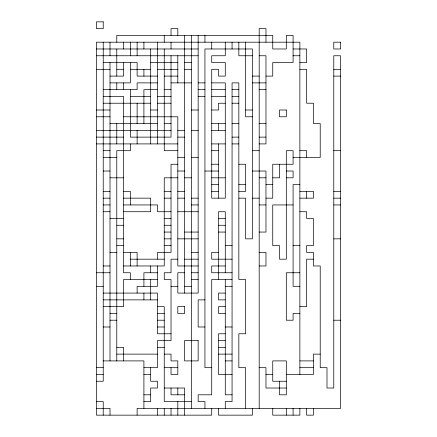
<?xml version="1.0" encoding="UTF-8"?>
<svg xmlns="http://www.w3.org/2000/svg" width="437" height="437" viewBox="0 0 437 437"><rect width="100%" height="100%" fill="white"/><g stroke="black" fill="none" stroke-linecap="round" stroke-linejoin="round"><path stroke-width="0.66" d="M96.44 48.977L198.158 48.977M293.09 48.977L306.654 48.977L306.654 62.535L299.875 62.535M96.44 55.756L198.158 55.756M252.406 55.756L238.842 55.756L238.842 42.192M259.185 55.756L265.969 55.756L265.969 143.91L259.185 143.91M293.09 55.756L299.875 55.756M103.225 62.535L137.125 62.535L137.125 76.098L157.473 76.098M150.689 62.535L177.815 62.535M184.594 62.535L191.373 62.535M96.44 69.319L110.004 69.319M116.783 69.319L123.567 69.319M130.346 69.319L150.689 69.319M157.473 69.319L177.815 69.319M184.594 69.319L191.373 69.319M299.875 69.319L306.654 69.319L306.654 103.225L313.433 103.225L313.433 123.567L320.217 123.567L320.217 157.473L293.09 157.473M333.775 69.319L340.56 69.319M110.004 76.098L123.567 76.098L123.567 62.535M164.252 76.098L177.815 76.098M252.406 76.098L259.185 76.098M265.969 76.098L272.748 76.098L272.748 62.535L293.09 62.535L293.09 35.413L286.311 35.413L286.311 48.977L272.748 48.977L272.748 35.413L116.783 35.413L116.783 42.192M333.775 76.098L340.56 76.098M110.004 82.877L130.346 82.877L130.346 62.535M157.473 82.877L137.125 82.877L137.125 89.661L103.225 89.661M171.031 82.877L191.373 82.877M198.158 82.877L204.937 82.877M211.721 82.877L225.279 82.877L225.279 198.158L211.721 198.158L211.721 69.319L218.5 69.319L218.5 76.098L225.279 76.098L225.279 62.535L211.721 62.535L211.721 55.756L225.279 55.756L225.279 42.192M252.406 82.877L265.969 82.877M157.473 89.661L143.91 89.661L143.91 123.567M164.252 89.661L171.031 89.661M198.158 89.661L204.937 89.661M211.721 89.661L225.279 89.661M232.063 89.661L238.842 89.661M259.185 89.661L265.969 89.661M103.225 96.44L123.567 96.44L123.567 272.748L130.346 272.748L130.346 279.527M130.346 96.44L150.689 96.44M157.473 96.44L171.031 96.44M198.158 96.44L204.937 96.44M211.721 96.44L225.279 96.44M232.063 96.44L238.842 96.44M103.225 103.225L150.689 103.225M157.473 103.225L171.031 103.225M225.279 103.225L218.5 103.225L218.5 110.004L211.721 110.004M232.063 103.225L238.842 103.225M96.44 110.004L110.004 110.004M150.689 110.004L157.473 110.004M191.373 110.004L198.158 110.004M245.627 110.004L252.406 110.004M96.44 116.783L110.004 116.783M123.567 116.783L177.815 116.783L177.815 265.969L198.158 265.969M252.406 116.783L245.627 116.783L245.627 42.192M110.004 123.567L157.473 123.567M164.252 123.567L171.031 123.567M211.721 123.567L225.279 123.567M232.063 123.567L238.842 123.567M259.185 123.567L265.969 123.567M96.44 130.346L171.031 130.346M177.815 130.346L184.594 130.346M191.373 130.346L198.158 130.346M211.721 130.346L225.279 130.346M96.44 137.125L123.567 137.125M177.815 137.125L184.594 137.125M232.063 137.125L238.842 137.125M259.185 137.125L265.969 137.125M96.44 143.91L177.815 143.91M211.721 143.91L225.279 143.91M232.063 143.91L238.842 143.91M103.225 150.689L110.004 150.689M177.815 150.689L164.252 150.689L164.252 48.977M211.721 150.689L218.5 150.689M252.406 150.689L259.185 150.689M299.875 150.689L306.654 150.689L306.654 157.473M333.775 150.689L340.56 150.689M103.225 157.473L116.783 157.473M177.815 157.473L184.594 157.473M191.373 157.473L198.158 157.473M177.815 164.252L171.031 164.252L171.031 252.406L157.473 252.406L157.473 259.185M211.721 164.252L218.5 164.252M238.842 164.252L245.627 164.252L245.627 191.373L238.842 191.373M103.225 171.031L110.004 171.031M177.815 171.031L184.594 171.031M204.937 171.031L218.5 171.031M252.406 171.031L265.969 171.031L265.969 232.063L259.185 232.063M286.311 171.031L293.09 171.031L293.09 177.815L286.311 177.815M110.004 177.815L123.567 177.815M177.815 177.815L164.252 177.815L164.252 265.969L123.567 265.969M184.594 177.815L191.373 177.815M211.721 177.815L225.279 177.815M259.185 177.815L265.969 177.815M272.748 177.815L279.527 177.815L279.527 164.252M211.721 184.594L218.5 184.594M238.842 184.594L245.627 184.594M265.969 184.594L272.748 184.594M299.875 184.594L293.09 184.594L293.09 286.311L299.875 286.311M103.225 191.373L110.004 191.373M123.567 191.373L130.346 191.373L130.346 204.937M164.252 191.373L171.031 191.373M177.815 191.373L184.594 191.373M211.721 191.373L218.5 191.373M299.875 191.373L313.433 191.373L313.433 198.158L299.875 198.158M333.775 191.373L340.56 191.373M103.225 198.158L110.004 198.158M123.567 198.158L150.689 198.158L150.689 211.721L123.567 211.721M164.252 198.158L171.031 198.158M177.815 198.158L184.594 198.158M191.373 198.158L198.158 198.158M238.842 198.158L245.627 198.158L245.627 238.842L252.406 238.842L252.406 48.977L204.937 48.977L204.937 367.681L211.721 367.681M252.406 198.158L259.185 198.158M265.969 198.158L272.748 198.158L272.748 164.252L293.09 164.252L293.09 150.689L286.311 150.689L286.311 259.185L279.527 259.185L279.527 245.627L272.748 245.627L272.748 204.937L293.09 204.937M333.775 198.158L340.56 198.158M103.225 204.937L110.004 204.937M123.567 204.937L157.473 204.937L157.473 211.721L171.031 211.721M191.373 204.937L198.158 204.937M259.185 204.937L265.969 204.937M333.775 204.937L340.56 204.937M103.225 211.721L110.004 211.721M177.815 211.721L198.158 211.721M299.875 211.721L306.654 211.721L306.654 218.5L313.433 218.5L313.433 245.627L306.654 245.627L306.654 252.406L313.433 252.406L313.433 265.969L320.217 265.969L320.217 367.681L326.996 367.681L326.996 388.023L333.775 388.023L333.775 55.756L340.56 55.756L340.56 408.371L137.125 408.371L137.125 415.15M110.004 218.5L123.567 218.5M164.252 218.5L171.031 218.5M218.5 218.5L225.279 218.5M116.783 225.279L123.567 225.279M164.252 225.279L171.031 225.279M218.5 225.279L225.279 225.279M164.252 232.063L171.031 232.063M184.594 232.063L198.158 232.063M218.5 232.063L225.279 232.063M116.783 238.842L123.567 238.842M164.252 238.842L171.031 238.842M177.815 238.842L198.158 238.842M333.775 238.842L340.56 238.842M116.783 245.627L123.567 245.627M164.252 245.627L171.031 245.627M225.279 245.627L232.063 245.627M293.09 245.627L299.875 245.627M110.004 252.406L116.783 252.406M123.567 252.406L137.125 252.406L137.125 265.969M191.373 252.406L198.158 252.406M218.5 252.406L211.721 252.406L211.721 259.185L232.063 259.185M259.185 252.406L265.969 252.406L265.969 265.969L259.185 265.969M130.346 259.185L164.252 259.185M177.815 259.185L171.031 259.185L171.031 272.748L164.252 272.748L164.252 279.527L171.031 279.527L171.031 340.56L157.473 340.56L157.473 367.681L143.91 367.681M184.594 259.185L198.158 259.185M313.433 259.185L306.654 259.185L306.654 306.654L299.875 306.654M103.225 265.969L110.004 265.969M225.279 265.969L211.721 265.969L211.721 272.748L232.063 272.748M96.44 272.748L110.004 272.748M157.473 272.748L143.91 272.748L143.91 286.311M184.594 272.748L177.815 272.748L177.815 293.09L198.158 293.09L198.158 35.413M191.373 272.748L198.158 272.748M299.875 272.748L286.311 272.748L286.311 320.217L293.09 320.217L293.09 313.433L299.875 313.433M157.473 279.527L123.567 279.527L123.567 306.654L103.225 306.654M191.373 279.527L198.158 279.527M232.063 279.527L211.721 279.527L211.721 394.808L198.158 394.808L198.158 401.587L204.937 401.587L204.937 408.371M96.44 286.311L103.225 286.311M171.031 286.311L177.815 286.311M184.594 286.311L191.373 286.311M225.279 286.311L232.063 286.311M103.225 293.09L157.473 293.09L157.473 333.775L171.031 333.775M225.279 293.09L218.5 293.09L218.5 299.875L225.279 299.875M103.225 299.875L157.473 299.875M204.937 299.875L198.158 299.875L198.158 326.996L204.937 326.996M157.473 306.654L164.252 306.654L164.252 401.587L191.373 401.587M225.279 306.654L218.5 306.654L218.5 313.433L225.279 313.433M110.004 313.433L116.783 313.433M157.473 313.433L164.252 313.433M110.004 320.217L116.783 320.217M157.473 320.217L164.252 320.217M333.775 320.217L340.56 320.217M103.225 326.996L110.004 326.996M157.473 326.996L164.252 326.996M225.279 326.996L232.063 326.996M225.279 333.775L218.5 333.775L218.5 374.465L232.063 374.465M218.5 340.56L225.279 340.56M116.783 347.339L123.567 347.339L123.567 360.902M157.473 347.339L164.252 347.339M218.5 347.339L225.279 347.339M116.783 354.123L157.473 354.123M164.252 354.123L171.031 354.123L171.031 360.902L177.815 360.902L177.815 374.465L171.031 374.465L171.031 367.681M218.5 354.123L232.063 354.123M320.217 354.123L313.433 354.123L313.433 374.465L286.311 374.465M103.225 360.902L143.91 360.902L143.91 408.371M225.279 360.902L232.063 360.902M299.875 360.902L313.433 360.902M96.44 367.681L103.225 367.681M164.252 367.681L177.815 367.681M259.185 367.681L265.969 367.681L265.969 388.023L286.311 388.023M299.875 367.681L313.433 367.681M96.44 374.465L103.225 374.465M143.91 374.465L150.689 374.465M265.969 374.465L272.748 374.465M96.44 381.244L103.225 381.244L103.225 42.192M286.311 381.244L272.748 381.244L272.748 360.902L286.311 360.902L286.311 394.808L279.527 394.808L279.527 381.244M164.252 388.023L184.594 388.023L184.594 415.15M143.91 394.808L150.689 394.808M184.594 394.808L171.031 394.808L171.031 388.023M232.063 394.808L225.279 394.808L225.279 279.527M96.44 401.587L103.225 401.587L103.225 415.15M143.91 401.587L150.689 401.587L150.689 388.023L157.473 388.023L157.473 381.244L150.689 381.244L150.689 367.681M96.44 408.371L110.004 408.371L110.004 415.15M313.433 408.371L313.433 415.15L306.654 415.15L306.654 408.371M306.654 191.373L306.654 198.158M299.875 374.465L299.875 42.192L96.44 42.192L96.44 415.15L211.721 415.15L211.721 408.371M299.875 408.371L299.875 415.15L272.748 415.15L272.748 408.371M293.09 408.371L293.09 415.15M286.311 408.371L286.311 415.15M265.969 42.192L265.969 28.629L259.185 28.629L259.185 408.371M252.406 408.371L252.406 415.15L218.5 415.15L218.5 408.371M245.627 408.371L245.627 367.681L238.842 367.681L238.842 333.775L245.627 333.775L245.627 279.527L238.842 279.527L238.842 82.877L232.063 82.877L232.063 401.587L225.279 401.587L225.279 408.371M232.063 42.192L232.063 48.977M225.279 272.748L225.279 211.721L218.5 211.721L218.5 279.527M218.5 123.567L218.5 130.346M218.5 143.91L218.5 198.158M211.721 42.192L211.721 48.977M204.937 35.413L204.937 42.192M191.373 35.413L191.373 408.371M184.594 35.413L184.594 293.09M177.815 35.413L177.815 28.629L171.031 28.629L171.031 35.413M177.815 55.756L177.815 82.877M177.815 388.023L177.815 394.808M177.815 401.587L177.815 415.15M171.031 42.192L171.031 48.977M171.031 55.756L171.031 137.125L130.346 137.125L130.346 89.661M171.031 408.371L171.031 415.15M164.252 35.413L164.252 42.192M164.252 408.371L164.252 415.15M157.473 42.192L157.473 143.91M157.473 265.969L157.473 286.311L137.125 286.311L137.125 293.09M157.473 408.371L157.473 415.15M150.689 48.977L150.689 143.91M150.689 265.969L150.689 272.748M150.689 279.527L150.689 299.875M143.91 42.192L143.91 48.977M143.91 69.319L143.91 76.098M143.91 293.09L143.91 299.875M137.125 42.192L137.125 55.756M137.125 103.225L137.125 123.567M137.125 130.346L137.125 143.91M130.346 42.192L130.346 55.756M130.346 143.91L130.346 150.689L116.783 150.689L116.783 360.902M130.346 252.406L130.346 265.969M123.567 42.192L123.567 48.977M123.567 82.877L123.567 89.661M116.783 48.977L116.783 76.098M116.783 82.877L116.783 89.661M116.783 123.567L116.783 143.91M110.004 42.192L110.004 55.756M110.004 62.535L110.004 360.902M103.225 21.85L96.44 21.85L96.44 28.629L103.225 28.629L103.225 21.85M340.56 42.192L333.775 42.192L333.775 48.977L340.56 48.977L340.56 42.192M286.311 110.004L279.527 110.004L279.527 116.783L286.311 116.783L286.311 110.004M184.594 306.654L177.815 306.654L177.815 313.433L184.594 313.433L184.594 306.654M198.158 340.56L184.594 340.56L184.594 360.902L198.158 360.902L198.158 340.56"/></g></svg>
